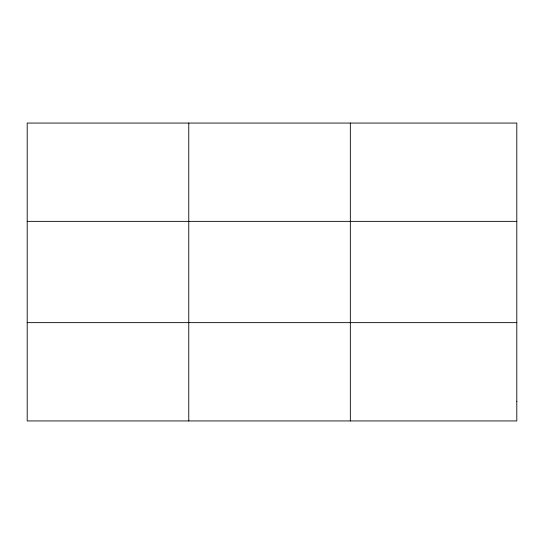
<?xml version="1.0" encoding="UTF-8"?>
<svg xmlns="http://www.w3.org/2000/svg" width="544" height="544" viewBox="0 0 544 544"><rect width="100%" height="100%" fill="white"/><g stroke="black" fill="none" stroke-linecap="round" stroke-linejoin="round"><path stroke-width="0.82" d="M188.768 420.947L188.768 123.053M350.336 420.947L350.336 123.053M27.2 221.36L516.8 221.36M27.2 322.64L516.8 322.64M516.8 401.282L516.8 420.947L27.2 420.947L27.2 123.053L516.8 123.053L516.8 401.282"/></g></svg>
